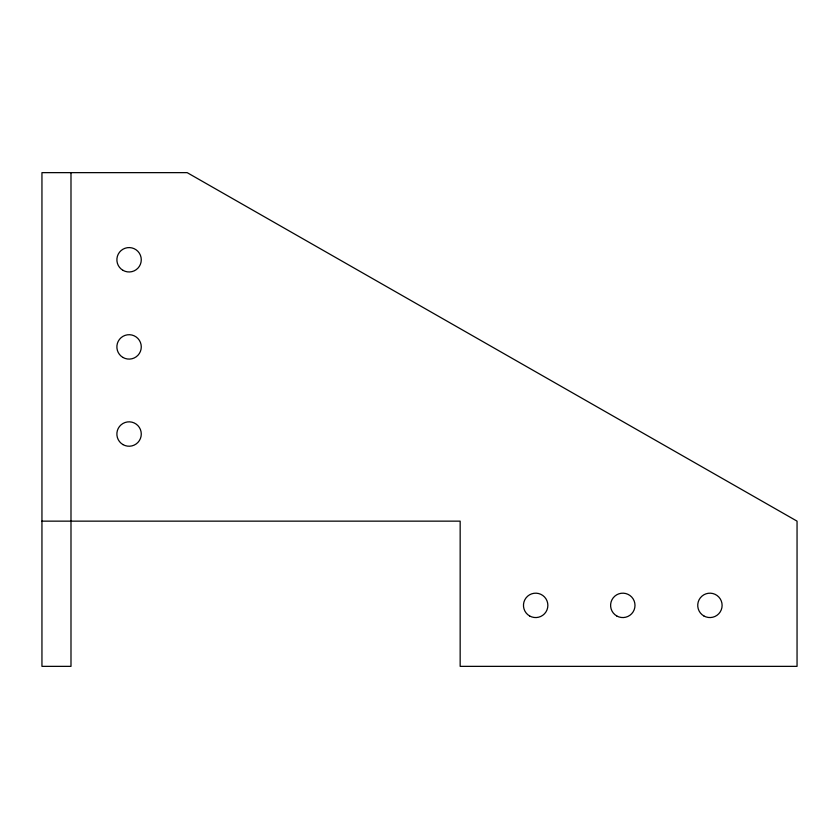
<?xml version="1.0" encoding="UTF-8"?>
<svg xmlns="http://www.w3.org/2000/svg" width="839" height="839" viewBox="0 0 839 839"><rect width="100%" height="100%" fill="white"/><g stroke="black" fill="none" stroke-linecap="round" stroke-linejoin="round"><path stroke-width="1.26" d="M41.95 521.145L460.16 521.145L460.16 666.355L797.05 666.355L797.05 521.145L187.16 172.645L41.95 172.645L41.95 666.355L70.99 666.355L70.99 172.645M122.976 270.336A12.197 12.197 0 0 0 141.277 259.775A12.197 12.197 0 0 0 122.976 249.214A12.197 12.197 0 0 0 122.976 270.336M122.976 357.466A12.197 12.197 0 0 0 141.277 346.906A12.197 12.197 0 0 0 122.976 336.334A12.197 12.197 0 0 0 122.976 357.466M122.976 444.597A12.197 12.197 0 0 0 141.277 434.025A12.197 12.197 0 0 0 122.976 423.464A12.197 12.197 0 0 0 122.976 444.597M529.566 615.931A12.197 12.197 0 0 0 547.867 605.37A12.197 12.197 0 0 0 529.566 594.809A12.197 12.197 0 0 0 529.566 615.931M616.696 615.931A12.197 12.197 0 0 0 634.997 605.37A12.197 12.197 0 0 0 616.696 594.809A12.197 12.197 0 0 0 616.696 615.931M703.827 615.931A12.197 12.197 0 0 0 722.117 605.37A12.197 12.197 0 0 0 703.827 594.809A12.197 12.197 0 0 0 703.827 615.931"/></g></svg>
